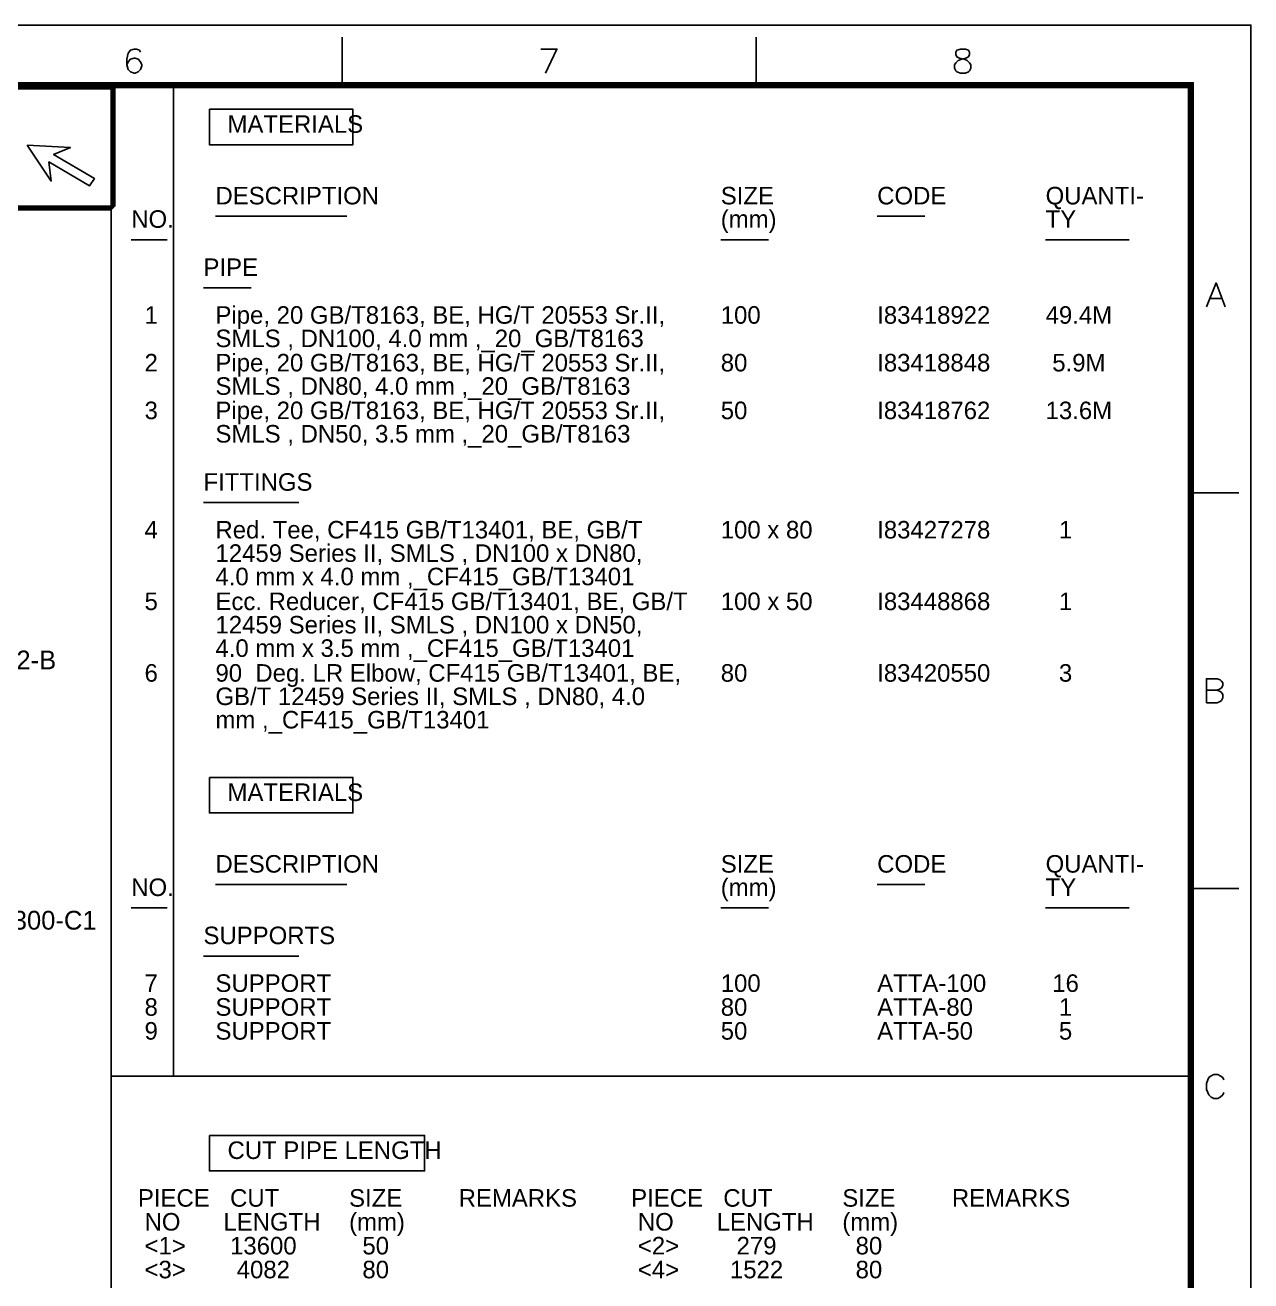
# Model space of a CAD drawing. Extents: x 0 to 594, y 0 to 420.
# Drawn here: x 389.6 to 594, y 210.6 to 420 of the extents above; entities that cross this region are included whole.
import ezdxf

# ---------------------------------------------------------------- set-up
doc = ezdxf.new("R2010")
doc.units = 0
doc.styles.add('HTX1', font='O8116901', dxfattribs={"width": 1.02})

msp = doc.modelspace()

# ---------------------------------------------------------------- linework, layer by layer
at = {"layer": 'GT_1', "flags": 128}
for points in [[(0, 0), (594, 0), (594, 420), (0, 420), (0, 0)], [(442.5, 410), (442.5, 418)], [(511.5, 410), (511.5, 418)], [(408.9, 415.5), (408.7, 415.8), (408.2, 416), (407.8, 416), (407.2, 415.8), (406.8, 415.3), (406.6, 414.3), (406.6, 413.4), (406.8, 412.6), (407.2, 412.2), (407.8, 412), (408, 412), (408.5, 412.2), (408.9, 412.6), (409.1, 413.2), (409.1, 413.4), (408.9, 413.9), (408.5, 414.3), (408, 414.5), (407.8, 414.5), (407.2, 414.3), (406.8, 413.9), (406.6, 413.4)], [(475.6, 416), (478.3, 416), (476.4, 412)], [(545.6, 416), (545, 415.8), (544.8, 415.5), (544.8, 415.1), (545, 414.7), (545.4, 414.5), (546.2, 414.3), (546.7, 414.1), (547.1, 413.7), (547.3, 413.4), (547.3, 412.8), (547.1, 412.4), (546.9, 412.2), (546.4, 412), (545.6, 412), (545, 412.2), (544.8, 412.4), (544.6, 412.8), (544.6, 413.4), (544.8, 413.7), (545.2, 414.1), (545.8, 414.3), (546.5, 414.5), (546.9, 414.7), (547.1, 415.1), (547.1, 415.5), (546.9, 415.8), (546.4, 416), (545.6, 416)], [(583.6, 409.6), (584.4, 410.4), (24.6, 410.4), (25.4, 409.6), (583.6, 409.6)], [(584.2, 410.2), (24.8, 410.2), (25, 410), (584, 410), (583.8, 409.8), (25.2, 409.8)], [(25, 10), (584, 10), (584, 85), (404, 85), (404, 410), (25, 410), (25, 10)], [(404, 409.2), (404, 389.2), (380, 389.2), (380, 409.4), (404.2, 409.4), (404.2, 389.4), (380.2, 389.4), (380.2, 409.6), (404.4, 409.6), (404.4, 389.6), (380.4, 389.6), (380.4, 409.8), (404.6, 409.8), (404.6, 389.8), (380.6, 389.8), (380.6, 410)], [(584, 85), (584, 410), (404, 410), (404, 85), (584, 85)], [(414.36, 410), (414.36, 244.73)], [(583.6, 10.4), (584.4, 9.6), (584.4, 410.4), (583.6, 409.6), (583.6, 10.4)], [(584.2, 9.8), (584.2, 410.2), (584, 410), (584, 10), (583.8, 10.2), (583.8, 409.8)], [(420.38, 405.97), (444.3, 405.97), (444.3, 400.06), (420.38, 400.06), (420.38, 405.97)], [(390, 400), (394, 394), (393.6, 397.2), (400.4, 393.2), (401.2, 394.4), (394.4, 398.4), (397.2, 399.6), (390, 400)], [(443.26, 388.12), (421.38, 388.12)], [(539.65, 388.12), (531.7, 388.12)], [(413.31, 384.22), (407.34, 384.22)], [(513.58, 384.22), (505.62, 384.22)], [(573.7, 384.22), (559.78, 384.22)], [(586.6, 373), (588.2, 377), (589.7, 373)], [(427.33, 376.19), (419.38, 376.19)], [(587.2, 374.4), (589.1, 374.4)], [(584, 342), (592, 342)], [(435.29, 340.37), (419.38, 340.37)], [(586.6, 307), (586.6, 311), (588.4, 311), (588.9, 310.8), (589.1, 310.6), (589.3, 310.3), (589.3, 309.9), (589.1, 309.5), (588.9, 309.3), (588.4, 309.1), (586.6, 309.1)], [(588.4, 309.1), (588.9, 308.9), (589.1, 308.7), (589.3, 308.4), (589.3, 307.8), (589.1, 307.4), (588.9, 307.2), (588.4, 307), (586.6, 307)], [(420.38, 294.54), (444.3, 294.54), (444.3, 288.63), (420.38, 288.63), (420.38, 294.54)], [(443.26, 276.7), (421.38, 276.7)], [(539.65, 276.7), (531.7, 276.7)], [(584, 276), (592, 276)], [(413.31, 272.8), (407.34, 272.8)], [(513.58, 272.8), (505.62, 272.8)], [(573.7, 272.8), (559.78, 272.8)], [(435.29, 264.76), (419.38, 264.76)], [(404, 244.73), (584, 244.73)], [(589.5, 244.1), (589.3, 244.5), (588.9, 244.8), (588.5, 245), (587.8, 245), (587.4, 244.8), (587, 244.5), (586.8, 244.1), (586.6, 243.5), (586.6, 242.5), (586.8, 242), (587, 241.6), (587.4, 241.2), (587.8, 241), (588.5, 241), (588.9, 241.2), (589.3, 241.6), (589.5, 242)], [(420.38, 234.85), (456.23, 234.85), (456.23, 228.94), (420.38, 228.94), (420.38, 234.85)]]:
    msp.add_lwpolyline(points, dxfattribs=at)

# ---------------------------------------------------------------- texts
at = {"layer": 'GT_1', "style": 'HTX1', "width": 1.02}
for s, height, p in [('MATERIALS', 2.925, (423.39, 402.04)), ('DESCRIPTION', 2.925, (421.38, 390.1)), ('SIZE', 2.925, (505.62, 390.1)), ('CODE', 2.925, (531.7, 390.1)), ('QUANTI-', 2.925, (559.78, 390.1)), ('NO.', 2.925, (407.34, 386.2)), ('(mm)', 2.925, (505.62, 386.2)), ('TY', 2.925, (559.78, 386.2)), ('PIPE', 2.925, (419.38, 378.16)), ('  1', 2.925, (407.34, 370.2)), ('Pipe, 20 GB/T8163, BE, HG/T 20553 Sr.II,', 2.925, (421.38, 370.2)), ('100', 2.925, (505.62, 370.2)), ('I83418922', 2.925, (531.7, 370.2)), ('49.4M', 2.925, (559.78, 370.2)), ('SMLS , DN100, 4.0 mm ,_20_GB/T8163', 2.925, (421.38, 366.3)), ('  2', 2.925, (407.34, 362.25)), ('Pipe, 20 GB/T8163, BE, HG/T 20553 Sr.II,', 2.925, (421.38, 362.25)), ('80', 2.925, (505.62, 362.25)), ('I83418848', 2.925, (531.7, 362.25)), (' 5.9M', 2.925, (559.78, 362.25)), ('SMLS , DN80, 4.0 mm ,_20_GB/T8163', 2.925, (421.38, 358.35)), ('  3', 2.925, (407.34, 354.29)), ('Pipe, 20 GB/T8163, BE, HG/T 20553 Sr.II,', 2.925, (421.38, 354.29)), ('50', 2.925, (505.62, 354.29)), ('I83418762', 2.925, (531.7, 354.29)), ('13.6M', 2.925, (559.78, 354.29)), ('SMLS , DN50, 3.5 mm ,_20_GB/T8163', 2.925, (421.38, 350.39)), ('FITTINGS', 2.925, (419.38, 342.35)), ('  4', 2.925, (407.34, 334.39)), ('Red. Tee, CF415 GB/T13401, BE, GB/T', 2.925, (421.38, 334.39)), ('100 x 80', 2.925, (505.62, 334.39)), ('I83427278', 2.925, (531.7, 334.39)), ('  1', 2.925, (559.78, 334.39)), ('12459 Series II, SMLS , DN100 x DN80,', 2.925, (421.38, 330.49)), ('4.0 mm x 4.0 mm ,_CF415_GB/T13401', 2.925, (421.38, 326.59)), ('  5', 2.925, (407.34, 322.45)), ('Ecc. Reducer, CF415 GB/T13401, BE, GB/T', 2.925, (421.38, 322.45)), ('100 x 50', 2.925, (505.62, 322.45)), ('I83448868', 2.925, (531.7, 322.45)), ('  1', 2.925, (559.78, 322.45)), ('12459 Series II, SMLS , DN100 x DN50,', 2.925, (421.38, 318.55)), ('4.0 mm x 3.5 mm ,_CF415_GB/T13401', 2.925, (421.38, 314.65)), ('J2-100-100-300-C1;E2-B', 3.125, (347.2, 312.57)), ('  6', 2.925, (407.34, 310.51)), ('90  Deg. LR Elbow, CF415 GB/T13401, BE,', 2.925, (421.38, 310.51)), ('80', 2.925, (505.62, 310.51)), ('I83420550', 2.925, (531.7, 310.51)), ('  3', 2.925, (559.78, 310.51)), ('GB/T 12459 Series II, SMLS , DN80, 4.0', 2.925, (421.38, 306.61)), ('mm ,_CF415_GB/T13401', 2.925, (421.38, 302.71)), ('MATERIALS', 2.925, (423.39, 290.61)), ('DESCRIPTION', 2.925, (421.38, 278.67)), ('SIZE', 2.925, (505.62, 278.67)), ('CODE', 2.925, (531.7, 278.67)), ('QUANTI-', 2.925, (559.78, 278.67)), ('NO.', 2.925, (407.34, 274.77)), ('(mm)', 2.925, (505.62, 274.77)), ('TY', 2.925, (559.78, 274.77)), ('J2-100-100-300-C1', 3.125, (364.6, 269.17)), ('SUPPORTS', 2.925, (419.38, 266.74)), ('  7', 2.925, (407.34, 258.78)), ('SUPPORT', 2.925, (421.38, 258.78)), ('100', 2.925, (505.62, 258.78)), ('ATTA-100', 2.925, (531.7, 258.78)), (' 16', 2.925, (559.78, 258.78)), ('  8', 2.925, (407.34, 254.8)), ('SUPPORT', 2.925, (421.38, 254.8)), ('80', 2.925, (505.62, 254.8)), ('ATTA-80', 2.925, (531.7, 254.8)), ('  1', 2.925, (559.78, 254.8)), ('  9', 2.925, (407.34, 250.82)), ('SUPPORT', 2.925, (421.38, 250.82)), ('50', 2.925, (505.62, 250.82)), ('ATTA-50', 2.925, (531.7, 250.82)), ('  5', 2.925, (559.78, 250.82)), ('CUT PIPE LENGTH', 2.925, (423.39, 230.92)), (' PIECE', 2.925, (407.34, 222.96)), ('    CUT', 2.925, (419.38, 222.96)), ('  SIZE', 2.925, (441.44, 222.96)), ('    REMARKS', 2.925, (457.49, 222.96)), (' PIECE', 2.925, (489.58, 222.96)), ('    CUT', 2.925, (501.61, 222.96)), ('  SIZE', 2.925, (523.67, 222.96)), ('    REMARKS', 2.925, (539.72, 222.96)), ('  (mm)', 2.925, (441.44, 218.98)), ('  (mm)', 2.925, (523.67, 218.98)), ('  NO', 2.925, (407.34, 218.98)), ('   LENGTH', 2.925, (419.38, 218.98)), ('  NO', 2.925, (489.58, 218.98)), ('   LENGTH', 2.925, (501.61, 218.98)), ('  <1>', 2.925, (407.34, 215)), ('    13600', 2.925, (419.38, 215)), ('    50', 2.925, (441.44, 215)), ('  <2>', 2.925, (489.58, 215)), ('      279', 2.925, (501.61, 215)), ('    80', 2.925, (523.67, 215)), ('  <3>', 2.925, (407.34, 211.02)), ('     4082', 2.925, (419.38, 211.02)), ('    80', 2.925, (441.44, 211.02)), ('  <4>', 2.925, (489.58, 211.02)), ('     1522', 2.925, (501.61, 211.02)), ('    80', 2.925, (523.67, 211.02))]:
    msp.add_text(s, height=height, dxfattribs=at).set_placement(p)

doc.saveas('drawing.dxf')
